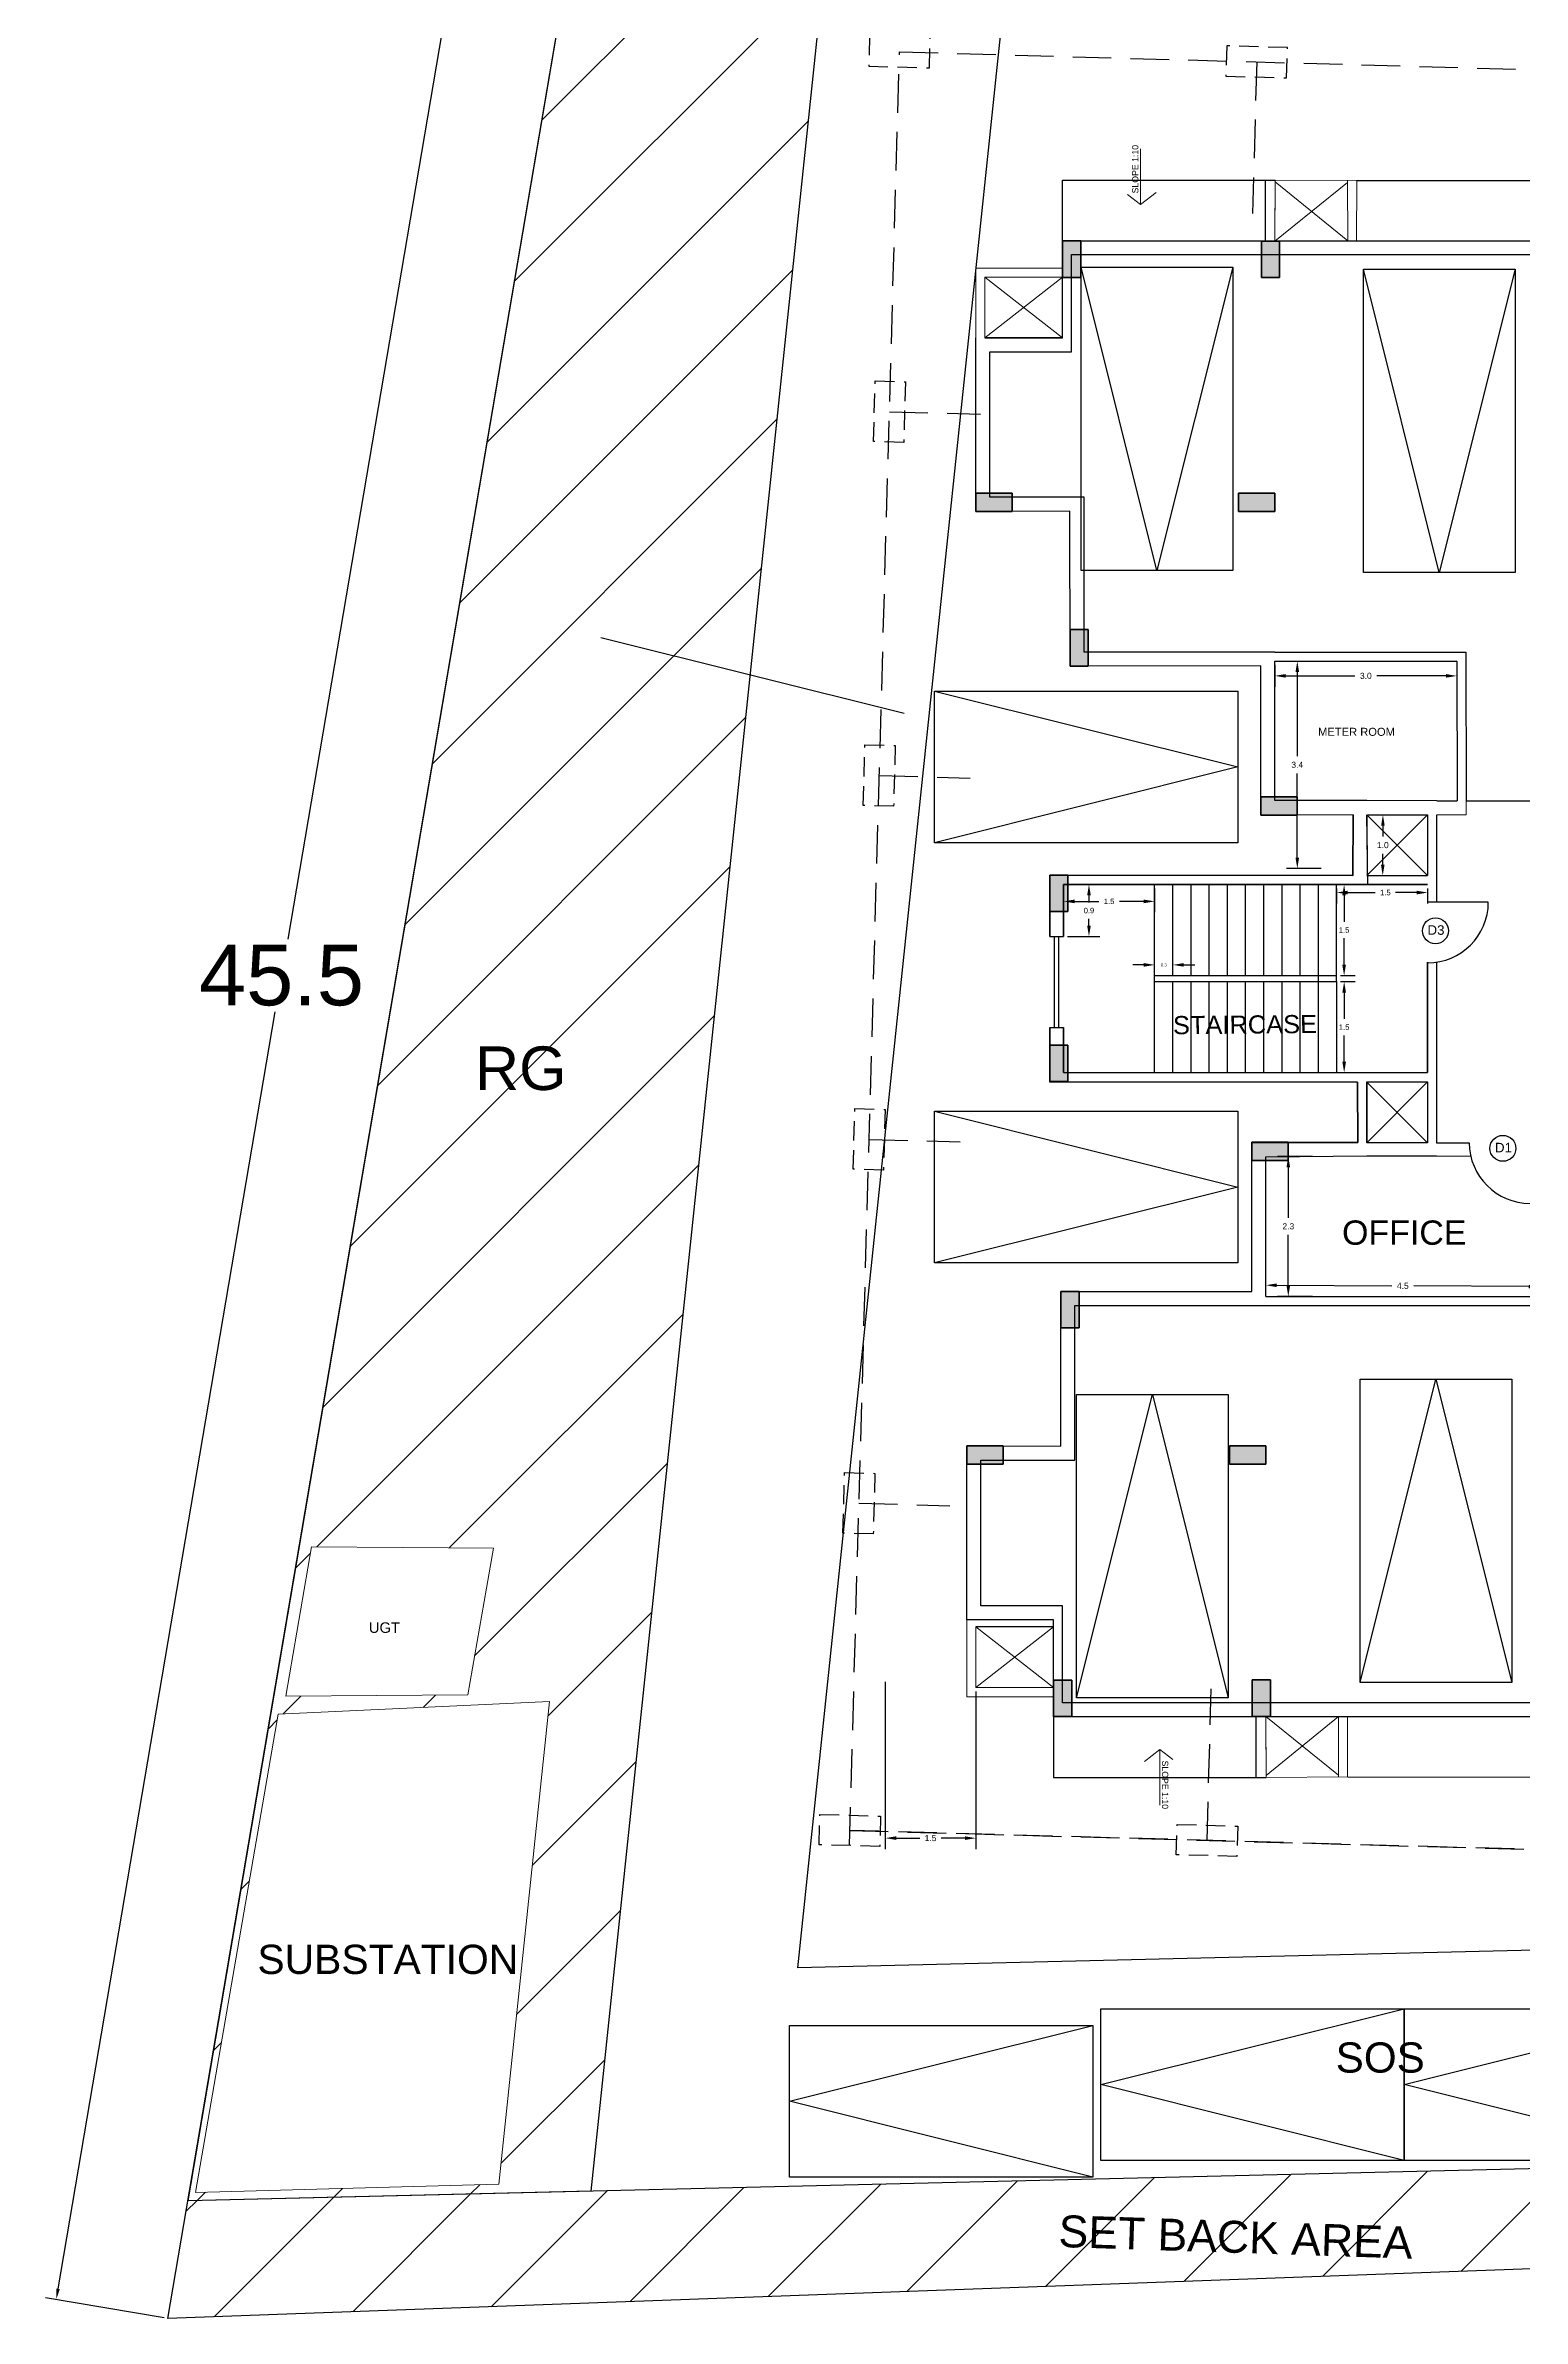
# Model space of a CAD drawing. Header units: metres. Extents: x 15463 to 32022, y 1223 to 33962.
# Drawn here: x 29438.38 to 29462.73, y 4351.73 to 4389.2 of the extents above; entities that cross this region are included whole.
import ezdxf

# ---------------------------------------------------------------- set-up
doc = ezdxf.new("R2010")
doc.units = ezdxf.units.M
doc.header["$LTSCALE"] = 0.1
doc.linetypes.add('DASHED2', pattern=[9.525, 6.35, -3.175])
doc.linetypes.add('HIDDEN2', pattern=[4.7625, 3.175, -1.5875])
doc.layers.add('COLUMN', color=7, linetype='Continuous', lineweight=40)
doc.layers.add('text', color=7, linetype='Continuous', lineweight=5)
doc.layers.add('window', color=150, linetype='Continuous')
doc.styles.get("Standard").update_dxf_attribs({"font": 'arial.ttf'})
doc.dimstyles.get("Standard").update_dxf_attribs({"dimtxt": 0.1, "dimasz": 0.18, "dimexe": 0.18, "dimexo": 0.0625, "dimgap": 0.09, "dimtad": 0, "dimtih": 1, "dimtoh": 1, "dimdec": 1, "dimzin": 0, "dimdsep": 46, "dimtxsty": 'Standard', "dimcen": 0.09, "dimadec": 0, "dimazin": 0, "dimtfac": 1, "dimtdec": 1, "dimtofl": 0, "dimtmove": 0, "dimatfit": 3, "dimfxl": 1, "dimtolj": 1, "dimtzin": 0, "dimarcsym": 0})
pattern_1 = [(45, (331.8725, 311.119), (-1.100081375, 1.100081375), [])]

# ---------------------------------------------------------------- blocks, each defined once
blk = doc.blocks.new('*D323')
at = {"color": 0, "lineweight": -2, "transparency": 16777216}
for p, q in [((29447.966, 4396.557), (29446.008, 4396.89)), ((29446.155, 4396.682), (29442.375, 4374.464)), ((29438.59, 4352.218), (29442.171, 4373.267)), ((29440.341, 4351.738), (29438.382, 4352.071))]:
    blk.add_line(p, q, dxfattribs=at)
at = {"color": 0, "transparency": 16777216}
for points in [[(29446.126, 4396.687), (29446.185, 4396.677), (29446.185, 4396.86)], [(29438.56, 4352.223), (29438.619, 4352.213), (29438.56, 4352.041)]]:
    blk.add_solid(points, dxfattribs=at)
at = {"layer": 'Defpoints', "color": 0, "transparency": 16777216}
for p in [(29448.028, 4396.546), (29438.56, 4352.041), (29440.402, 4351.727)]:
    blk.add_point(p, dxfattribs=at)
at = {"color": 0, "transparency": 16777216, "insert": (29442.273, 4373.866), "char_height": 1, "attachment_point": 5}
blk.add_mtext('\\A1;45.5', dxfattribs=at)
blk = doc.blocks.new('*D326')
at = {"color": 0, "lineweight": -2, "transparency": 16777216}
for p, q in [((29459.728, 4375.364), (29459.969, 4375.364)), ((29459.789, 4375.184), (29459.789, 4374.749)), ((29459.789, 4374.044), (29459.789, 4374.478)), ((29459.728, 4373.864), (29459.969, 4373.864))]:
    blk.add_line(p, q, dxfattribs=at)
at = {"color": 0, "transparency": 16777216}
for points in [[(29459.759, 4375.184), (29459.819, 4375.184), (29459.789, 4375.364)], [(29459.759, 4374.044), (29459.819, 4374.044), (29459.789, 4373.864)]]:
    blk.add_solid(points, dxfattribs=at)
at = {"layer": 'Defpoints', "color": 0, "transparency": 16777216}
for p in [(29459.666, 4375.364), (29459.666, 4373.864), (29459.789, 4373.864)]:
    blk.add_point(p, dxfattribs=at)
at = {"color": 0, "transparency": 16777216, "insert": (29459.789, 4374.614), "char_height": 0.09, "attachment_point": 5}
blk.add_mtext('\\A1;1.5', dxfattribs=at)
blk = doc.blocks.new('*D327')
at = {"color": 0, "lineweight": -2, "transparency": 16777216}
for p, q in [((29459.728, 4373.764), (29459.97, 4373.764)), ((29459.79, 4373.584), (29459.79, 4373.149)), ((29459.79, 4372.444), (29459.79, 4372.878)), ((29459.728, 4372.264), (29459.97, 4372.264))]:
    blk.add_line(p, q, dxfattribs=at)
at = {"color": 0, "transparency": 16777216}
for points in [[(29459.76, 4373.584), (29459.82, 4373.584), (29459.79, 4373.764)], [(29459.76, 4372.444), (29459.82, 4372.444), (29459.79, 4372.264)]]:
    blk.add_solid(points, dxfattribs=at)
at = {"layer": 'Defpoints', "color": 0, "transparency": 16777216}
for p in [(29459.666, 4373.764), (29459.666, 4372.264), (29459.79, 4372.264)]:
    blk.add_point(p, dxfattribs=at)
at = {"color": 0, "transparency": 16777216, "insert": (29459.79, 4373.014), "char_height": 0.09, "attachment_point": 5}
blk.add_mtext('\\A1;1.5', dxfattribs=at)
blk = doc.blocks.new('*D328')
at = {"color": 0, "lineweight": -2, "transparency": 16777216}
for p, q in [((29456.486, 4374.04), (29456.306, 4374.04)), ((29456.666, 4373.926), (29456.666, 4374.22)), ((29456.966, 4373.926), (29456.966, 4374.22)), ((29457.146, 4374.04), (29457.326, 4374.04))]:
    blk.add_line(p, q, dxfattribs=at)
at = {"color": 0, "transparency": 16777216}
for points in [[(29456.486, 4374.07), (29456.486, 4374.01), (29456.666, 4374.04)], [(29457.146, 4374.07), (29457.146, 4374.01), (29456.966, 4374.04)]]:
    blk.add_solid(points, dxfattribs=at)
at = {"layer": 'Defpoints', "color": 0, "transparency": 16777216}
for p in [(29456.966, 4374.04), (29456.666, 4373.864), (29456.966, 4373.864)]:
    blk.add_point(p, dxfattribs=at)
at = {"color": 0, "transparency": 16777216, "insert": (29456.816, 4374.04), "char_height": 0.05, "attachment_point": 5}
blk.add_mtext('\\A1;0.3', dxfattribs=at)
blk = doc.blocks.new('*D329')
at = {"color": 0, "lineweight": -2, "transparency": 16777216}
for p, q in [((29455.228, 4375.364), (29455.763, 4375.364)), ((29455.583, 4375.184), (29455.583, 4375.071)), ((29455.583, 4374.687), (29455.583, 4374.799)), ((29455.228, 4374.507), (29455.763, 4374.507))]:
    blk.add_line(p, q, dxfattribs=at)
at = {"color": 0, "transparency": 16777216}
for points in [[(29455.553, 4375.184), (29455.613, 4375.184), (29455.583, 4375.364)], [(29455.553, 4374.687), (29455.613, 4374.687), (29455.583, 4374.507)]]:
    blk.add_solid(points, dxfattribs=at)
at = {"layer": 'Defpoints', "color": 0, "transparency": 16777216}
for p in [(29455.166, 4375.364), (29455.166, 4374.507), (29455.583, 4374.507)]:
    blk.add_point(p, dxfattribs=at)
at = {"color": 0, "transparency": 16777216, "insert": (29455.583, 4374.935), "char_height": 0.09, "attachment_point": 5}
blk.add_mtext('\\A1;0.9', dxfattribs=at)
blk = doc.blocks.new('*D330')
at = {"color": 0, "lineweight": -2, "transparency": 16777216}
for p, q in [((29455.166, 4375.301), (29455.166, 4374.907)), ((29456.666, 4375.301), (29456.666, 4374.907)), ((29455.346, 4375.087), (29455.748, 4375.087)), ((29456.486, 4375.087), (29456.084, 4375.087))]:
    blk.add_line(p, q, dxfattribs=at)
at = {"color": 0, "transparency": 16777216}
for points in [[(29455.346, 4375.117), (29455.346, 4375.057), (29455.166, 4375.087)], [(29456.486, 4375.117), (29456.486, 4375.057), (29456.666, 4375.087)]]:
    blk.add_solid(points, dxfattribs=at)
at = {"layer": 'Defpoints', "color": 0, "transparency": 16777216}
for p in [(29455.166, 4375.364), (29456.666, 4375.364), (29456.666, 4375.087)]:
    blk.add_point(p, dxfattribs=at)
at = {"color": 0, "transparency": 16777216, "insert": (29455.916, 4375.087), "char_height": 0.09, "attachment_point": 5}
blk.add_mtext('\\A1;1.5', dxfattribs=at)
blk = doc.blocks.new('*D331')
at = {"color": 0, "lineweight": -2, "transparency": 16777216}
for p, q in [((29459.666, 4375.301), (29459.666, 4375.052)), ((29459.846, 4375.232), (29460.3, 4375.232)), ((29460.986, 4375.232), (29460.636, 4375.232)), ((29461.166, 4375.301), (29461.166, 4375.052))]:
    blk.add_line(p, q, dxfattribs=at)
at = {"color": 0, "transparency": 16777216}
for points in [[(29459.846, 4375.262), (29459.846, 4375.202), (29459.666, 4375.232)], [(29460.986, 4375.262), (29460.986, 4375.202), (29461.166, 4375.232)]]:
    blk.add_solid(points, dxfattribs=at)
at = {"layer": 'Defpoints', "color": 0, "transparency": 16777216}
for p in [(29459.666, 4375.364), (29461.166, 4375.364), (29461.166, 4375.232)]:
    blk.add_point(p, dxfattribs=at)
at = {"color": 0, "transparency": 16777216, "insert": (29460.468, 4375.232), "char_height": 0.09, "attachment_point": 5}
blk.add_mtext('\\A1;1.5', dxfattribs=at)
blk = doc.blocks.new('*D332')
at = {"color": 0, "lineweight": -2, "transparency": 16777216}
for p, q in [((29460.228, 4376.514), (29460.609, 4376.512)), ((29460.428, 4376.333), (29460.428, 4376.156)), ((29460.426, 4375.692), (29460.427, 4375.873)), ((29460.224, 4375.513), (29460.605, 4375.512))]:
    blk.add_line(p, q, dxfattribs=at)
at = {"color": 0, "transparency": 16777216}
for points in [[(29460.398, 4376.333), (29460.458, 4376.333), (29460.429, 4376.513)], [(29460.396, 4375.693), (29460.456, 4375.692), (29460.425, 4375.512)]]:
    blk.add_solid(points, dxfattribs=at)
at = {"layer": 'Defpoints', "color": 0, "transparency": 16777216}
for p in [(29460.166, 4376.514), (29460.162, 4375.514), (29460.425, 4375.512)]:
    blk.add_point(p, dxfattribs=at)
at = {"color": 0, "transparency": 16777216, "insert": (29460.427, 4376.014), "char_height": 0.1, "attachment_point": 5}
blk.add_mtext('\\A1;1.0', dxfattribs=at)
blk = doc.blocks.new('ht')
h = blk.add_hatch(color=256)
h.dxf.hatch_style = 1
h.paths.add_polyline_path([(-0.879, 1.058), (-1.179, 1.058), (-1.179, 0.458), (-0.879, 0.458)])
for p, q in [((-1.179, 1.058), (-0.879, 1.058)), ((-1.179, 0.458), (-1.179, 1.058)), ((-0.879, 1.058), (-0.879, 0.458)), ((-0.879, 0.458), (-1.179, 0.458))]:
    blk.add_line(p, q)
blk = doc.blocks.new('*D337')
at = {"layer": 'Defpoints', "color": 0, "transparency": 16777216}
for p in [(29458.647, 4379.047), (29461.647, 4379.047), (29461.647, 4378.803)]:
    blk.add_point(p, dxfattribs=at)
at = {"layer": 'text', "color": 0, "lineweight": -2, "transparency": 16777216}
for p, q in [((29458.647, 4378.985), (29458.647, 4378.624)), ((29461.647, 4378.984), (29461.647, 4378.623)), ((29458.827, 4378.804), (29459.967, 4378.804)), ((29461.467, 4378.804), (29460.328, 4378.804))]:
    blk.add_line(p, q, dxfattribs=at)
at = {"layer": 'text', "color": 0, "transparency": 16777216}
for points in [[(29458.827, 4378.834), (29458.827, 4378.774), (29458.647, 4378.804)], [(29461.467, 4378.834), (29461.467, 4378.774), (29461.647, 4378.803)]]:
    blk.add_solid(points, dxfattribs=at)
at = {"layer": 'text', "color": 0, "transparency": 16777216, "insert": (29460.147, 4378.804), "char_height": 0.1, "attachment_point": 5}
blk.add_mtext('\\A1;3.0', dxfattribs=at)
blk = doc.blocks.new('*D338')
at = {"layer": 'Defpoints', "color": 0, "transparency": 16777216}
for p in [(29458.647, 4379.047), (29459.017, 4375.629), (29459.475, 4375.629)]:
    blk.add_point(p, dxfattribs=at)
at = {"layer": 'text', "color": 0, "lineweight": -2, "transparency": 16777216}
for p, q in [((29458.71, 4379.047), (29459.197, 4379.047)), ((29459.017, 4378.867), (29459.017, 4377.479)), ((29459.017, 4375.809), (29459.017, 4377.197)), ((29459.413, 4375.629), (29458.837, 4375.629))]:
    blk.add_line(p, q, dxfattribs=at)
at = {"layer": 'text', "color": 0, "transparency": 16777216}
for points in [[(29458.987, 4378.867), (29459.047, 4378.867), (29459.017, 4379.047)], [(29458.987, 4375.809), (29459.047, 4375.809), (29459.017, 4375.629)]]:
    blk.add_solid(points, dxfattribs=at)
at = {"layer": 'text', "color": 0, "transparency": 16777216, "insert": (29459.017, 4377.338), "char_height": 0.1, "attachment_point": 5}
blk.add_mtext('\\A1;3.4', dxfattribs=at)
blk = doc.blocks.new('*D339')
at = {"layer": 'Defpoints', "color": 0, "transparency": 16777216}
for p in [(29458.498, 4368.576), (29463.013, 4368.553), (29463.014, 4368.737)]:
    blk.add_point(p, dxfattribs=at)
at = {"layer": 'text', "color": 0, "lineweight": -2, "transparency": 16777216}
for p, q in [((29458.498, 4368.639), (29458.5, 4368.94)), ((29463.013, 4368.616), (29463.014, 4368.917)), ((29458.679, 4368.759), (29460.573, 4368.75)), ((29462.834, 4368.738), (29460.939, 4368.748))]:
    blk.add_line(p, q, dxfattribs=at)
at = {"layer": 'text', "color": 0, "transparency": 16777216}
for points in [[(29458.679, 4368.789), (29458.678, 4368.729), (29458.499, 4368.76)], [(29462.834, 4368.768), (29462.833, 4368.708), (29463.014, 4368.737)]]:
    blk.add_solid(points, dxfattribs=at)
at = {"layer": 'text', "color": 0, "transparency": 16777216, "insert": (29460.756, 4368.749), "char_height": 0.1, "attachment_point": 5}
blk.add_mtext('\\A1;4.5', dxfattribs=at)
blk = doc.blocks.new('*D340')
at = {"layer": 'Defpoints', "color": 0, "transparency": 16777216}
for p in [(29459.33, 4370.884), (29458.869, 4368.576), (29459.33, 4368.576)]:
    blk.add_point(p, dxfattribs=at)
at = {"layer": 'text', "color": 0, "lineweight": -2, "transparency": 16777216}
for p, q in [((29459.267, 4370.884), (29458.689, 4370.884)), ((29458.869, 4370.704), (29458.869, 4369.871)), ((29458.869, 4368.756), (29458.869, 4369.589)), ((29459.267, 4368.576), (29458.689, 4368.576))]:
    blk.add_line(p, q, dxfattribs=at)
at = {"layer": 'text', "color": 0, "transparency": 16777216}
for points in [[(29458.839, 4370.704), (29458.899, 4370.704), (29458.869, 4370.884)], [(29458.839, 4368.756), (29458.899, 4368.756), (29458.869, 4368.576)]]:
    blk.add_solid(points, dxfattribs=at)
at = {"layer": 'text', "color": 0, "transparency": 16777216, "insert": (29458.869, 4369.73), "char_height": 0.1, "attachment_point": 5}
blk.add_mtext('\\A1;2.3', dxfattribs=at)
blk = doc.blocks.new('*D426')
at = {"layer": 'Defpoints', "color": 0, "transparency": 16777216}
for p in [(29452.226, 4362.284), (29453.718, 4362.127), (29452.226, 4359.646)]:
    blk.add_point(p, dxfattribs=at)
at = {"layer": 'text', "color": 0, "lineweight": -2, "transparency": 16777216}
for p, q in [((29452.226, 4362.221), (29452.226, 4359.466)), ((29453.718, 4362.065), (29453.718, 4359.466)), ((29452.406, 4359.646), (29452.795, 4359.646)), ((29453.538, 4359.646), (29453.148, 4359.646))]:
    blk.add_line(p, q, dxfattribs=at)
at = {"layer": 'text', "color": 0, "transparency": 16777216}
for points in [[(29452.406, 4359.676), (29452.406, 4359.616), (29452.226, 4359.646)], [(29453.538, 4359.676), (29453.538, 4359.616), (29453.718, 4359.646)]]:
    blk.add_solid(points, dxfattribs=at)
at = {"layer": 'text', "color": 0, "transparency": 16777216, "insert": (29452.972, 4359.646), "char_height": 0.1, "attachment_point": 5}
blk.add_mtext('\\A1;1.5', dxfattribs=at)

msp = doc.modelspace()

# ---------------------------------------------------------------- hatches: boundary and pattern name
at = {"layer": 'text'}
h = msp.add_hatch(dxfattribs=at)
h.set_pattern_fill('ANSI31', color=256, scale=0.49)
h.set_pattern_definition(pattern_1)
h.paths.add_polyline_path([(29478.846, 4406.048), (29448.028, 4396.546), (29447.219, 4391.794), (29451.523, 4393.355), (29466.06, 4398.629, -0.525377), (29477.558, 4390.479), (29477.137, 4360.843, -0.426651), (29470.189, 4354.37), (29440.732, 4353.666), (29440.402, 4351.727), (29478.114, 4353.104), (29478.25, 4362.98)])
at = {"layer": 'text', "true_color": 0x58ba48}
h = msp.add_hatch(dxfattribs=at)
h.set_pattern_fill('ANSI31', color=85, scale=0.49)
h.set_pattern_definition(pattern_1)
h.paths.add_polyline_path([(29451.523, 4393.355), (29447.219, 4391.794), (29440.732, 4353.666), (29447.374, 4353.825)])
h.paths.add_polyline_path([(29445.768, 4364.426), (29445.344, 4362.007), (29442.344, 4361.985), (29442.768, 4364.449)], flags=16)
h.paths.add_polyline_path([(29446.688, 4361.897), (29445.853, 4353.94), (29440.855, 4353.806), (29442.219, 4361.689)], flags=16)
h.paths.add_polyline_path([(29445.28, 4371.779), (29447.157, 4371.779), (29447.157, 4372.894), (29445.28, 4372.894)], flags=24)
h.paths.add_polyline_path([(29443.668, 4362.981), (29444.271, 4362.981), (29444.271, 4363.251), (29443.668, 4363.251)], flags=8)
h.paths.add_polyline_path([(29441.751, 4357.274), (29446.301, 4357.274), (29446.301, 4358.022), (29441.751, 4358.022)], flags=8)

# ---------------------------------------------------------------- linework, layer by layer
at = {"linetype": 'DASHED2'}
for p, q in [((29451.635, 4359.523), (29452.46, 4389.089)), ((29452.46, 4389.089), (29474.841, 4388.464)), ((29458.348, 4388.925), (29458.278, 4386.426)), ((29452.295, 4383.159), (29453.794, 4383.117)), ((29452.127, 4377.162), (29453.627, 4377.12)), ((29451.96, 4371.164), (29453.459, 4371.122)), ((29451.792, 4365.166), (29453.292, 4365.124)), ((29457.529, 4359.608), (29457.599, 4362.107)), ((29474.023, 4359.148), (29451.641, 4359.773)), ((29451.641, 4359.773), (29474.023, 4359.148))]:
    msp.add_line(p, q, dxfattribs=at)
for p, q in [((29455.147, 4385.976), (29455.147, 4386.976)), ((29455.147, 4386.976), (29458.652, 4386.976)), ((29458.487, 4386.976), (29458.487, 4385.974)), ((29459.998, 4386.969), (29466.614, 4386.975)), ((29455.453, 4380.539), (29455.453, 4385.539)), ((29455.453, 4385.539), (29457.953, 4385.539)), ((29456.703, 4380.539), (29455.453, 4385.539)), ((29457.953, 4385.539), (29456.703, 4380.539)), ((29457.953, 4385.539), (29457.953, 4380.539)), ((29460.108, 4380.506), (29460.108, 4385.506)), ((29460.108, 4385.506), (29462.608, 4385.506)), ((29461.358, 4380.506), (29460.108, 4385.506)), ((29462.608, 4385.506), (29461.358, 4380.506)), ((29462.608, 4385.506), (29462.608, 4380.506)), ((29455.147, 4384.377), (29453.867, 4384.377)), ((29457.953, 4380.539), (29455.453, 4380.539)), ((29462.608, 4380.506), (29460.108, 4380.506)), ((29452.538, 4378.183), (29447.538, 4379.433)), ((29458.647, 4379.197), (29461.797, 4379.197)), ((29458.647, 4379.047), (29461.647, 4379.05)), ((29458.647, 4379.047), (29461.647, 4379.047)), ((29461.647, 4379.047), (29461.65, 4376.743)), ((29461.797, 4379.197), (29461.8, 4376.743)), ((29453.038, 4376.053), (29453.038, 4378.553)), ((29453.038, 4378.553), (29458.038, 4378.553)), ((29453.038, 4378.553), (29458.038, 4377.303)), ((29458.038, 4378.553), (29458.038, 4376.053)), ((29458.038, 4377.303), (29453.038, 4376.053)), ((29461.316, 4376.743), (29460.166, 4376.747)), ((29461.316, 4376.743), (29461.65, 4376.743)), ((29461.8, 4376.743), (29465.302, 4376.746)), ((29459.936, 4376.515), (29459.932, 4375.513)), ((29461.161, 4376.514), (29460.162, 4375.514)), ((29460.166, 4376.514), (29460.167, 4375.514)), ((29460.166, 4376.514), (29461.161, 4375.514)), ((29460.178, 4376.514), (29461.161, 4376.514)), ((29461.161, 4376.514), (29461.166, 4375.514)), ((29461.316, 4375.074), (29461.316, 4376.515)), ((29458.038, 4376.053), (29453.038, 4376.053)), ((29459.936, 4375.513), (29454.936, 4375.512)), ((29454.936, 4375.512), (29454.936, 4374.507)), ((29455.166, 4375.364), (29461.166, 4375.364)), ((29455.166, 4375.364), (29455.166, 4374.507)), ((29461.166, 4375.364), (29455.166, 4375.364)), ((29456.666, 4373.864), (29456.666, 4375.364)), ((29456.966, 4373.864), (29456.966, 4375.364)), ((29457.266, 4373.864), (29457.266, 4375.364)), ((29457.566, 4373.864), (29457.566, 4375.364)), ((29457.866, 4373.864), (29457.866, 4375.364)), ((29458.166, 4373.864), (29458.166, 4375.364)), ((29458.466, 4373.864), (29458.466, 4375.364)), ((29458.766, 4373.864), (29458.766, 4375.364)), ((29459.066, 4373.864), (29459.066, 4375.364)), ((29459.366, 4373.764), (29459.366, 4375.364)), ((29459.666, 4373.864), (29459.666, 4375.364)), ((29460.016, 4375.364), (29461.166, 4375.364)), ((29460.166, 4375.514), (29461.166, 4375.514)), ((29462.166, 4375.074), (29461.166, 4375.074)), ((29461.166, 4373.301), (29461.166, 4374.085)), ((29461.166, 4374.085), (29461.166, 4372.264)), ((29461.312, 4374.085), (29461.314, 4371.108)), ((29456.666, 4372.264), (29456.666, 4373.864)), ((29456.666, 4373.864), (29459.666, 4373.864)), ((29456.666, 4373.764), (29459.666, 4373.764)), ((29456.966, 4372.264), (29456.966, 4373.764)), ((29457.266, 4372.264), (29457.266, 4373.764)), ((29457.566, 4372.264), (29457.566, 4373.764)), ((29457.866, 4372.264), (29457.866, 4373.764)), ((29458.166, 4372.264), (29458.166, 4373.764)), ((29458.466, 4372.264), (29458.466, 4373.764)), ((29458.766, 4372.264), (29458.766, 4373.764)), ((29459.066, 4372.264), (29459.066, 4373.764)), ((29459.366, 4372.264), (29459.366, 4373.764)), ((29459.666, 4373.764), (29459.666, 4373.864)), ((29459.666, 4373.764), (29459.666, 4372.264)), ((29461.166, 4372.264), (29461.166, 4373.301)), ((29454.936, 4373.007), (29454.936, 4372.112)), ((29455.166, 4373.007), (29455.166, 4372.264)), ((29455.166, 4372.264), (29461.166, 4372.264)), ((29460.012, 4372.108), (29460.015, 4371.11)), ((29460.162, 4372.11), (29461.162, 4372.11)), ((29461.162, 4372.11), (29460.162, 4371.109)), ((29460.162, 4372.109), (29460.162, 4371.109)), ((29460.162, 4372.109), (29461.162, 4371.109)), ((29461.162, 4372.11), (29461.162, 4371.512)), ((29461.162, 4372.11), (29461.162, 4371.108)), ((29453.038, 4369.127), (29453.038, 4371.627)), ((29453.038, 4371.627), (29458.038, 4371.627)), ((29453.038, 4371.627), (29458.038, 4370.377)), ((29458.038, 4371.627), (29458.038, 4369.127)), ((29458.268, 4371.113), (29460.015, 4371.11)), ((29460.162, 4371.11), (29461.162, 4371.11)), ((29461.314, 4371.108), (29461.852, 4371.108)), ((29460.162, 4370.891), (29461.313, 4370.891)), ((29461.313, 4370.891), (29461.877, 4370.888)), ((29458.038, 4370.377), (29453.038, 4369.127)), ((29458.038, 4369.127), (29453.038, 4369.127)), ((29458.498, 4368.576), (29463.013, 4368.576)), ((29458.498, 4368.426), (29463.012, 4368.426)), ((29455.378, 4366.961), (29457.878, 4366.961)), ((29455.378, 4361.961), (29455.378, 4366.961)), ((29455.378, 4361.961), (29456.628, 4366.961)), ((29456.628, 4366.961), (29457.878, 4361.961)), ((29457.878, 4366.961), (29457.878, 4361.961)), ((29460.053, 4367.214), (29462.553, 4367.214)), ((29460.053, 4362.214), (29460.053, 4367.214)), ((29460.053, 4362.214), (29461.303, 4367.214)), ((29461.303, 4367.214), (29462.553, 4362.214)), ((29462.553, 4367.214), (29462.553, 4362.214)), ((29454.998, 4363.127), (29453.718, 4363.127)), ((29462.553, 4362.214), (29460.053, 4362.214)), ((29457.878, 4361.961), (29455.378, 4361.961)), ((29454.998, 4361.648), (29454.998, 4360.648)), ((29458.337, 4360.648), (29458.337, 4361.65)), ((29454.998, 4360.648), (29458.503, 4360.648)), ((29459.848, 4360.654), (29466.464, 4360.648)), ((29455.777, 4354.334), (29455.777, 4356.834)), ((29455.777, 4356.834), (29460.777, 4356.834)), ((29455.777, 4355.584), (29460.777, 4356.834)), ((29460.777, 4356.834), (29460.777, 4354.334)), ((29460.777, 4354.334), (29460.777, 4356.834)), ((29460.777, 4356.834), (29465.777, 4356.834)), ((29460.777, 4355.584), (29465.777, 4356.834)), ((29450.645, 4354.06), (29450.645, 4356.56)), ((29450.645, 4356.56), (29455.645, 4356.56)), ((29450.645, 4355.31), (29455.645, 4356.56)), ((29455.645, 4356.56), (29455.645, 4354.06)), ((29455.645, 4354.06), (29450.645, 4355.31)), ((29460.777, 4354.334), (29455.777, 4355.584)), ((29465.777, 4354.334), (29460.777, 4355.584)), ((29460.777, 4354.334), (29455.777, 4354.334)), ((29465.777, 4354.334), (29460.777, 4354.334)), ((29455.645, 4354.06), (29450.645, 4354.06))]:
    msp.add_line(p, q)
at = {"lineweight": 0}
for p, q in [((29458.649, 4385.971), (29459.847, 4386.939)), ((29458.652, 4386.945), (29459.849, 4385.974)), ((29459.998, 4386.969), (29458.653, 4386.976)), ((29459.849, 4385.974), (29459.847, 4386.97)), ((29459.995, 4385.974), (29459.997, 4386.969)), ((29453.717, 4385.527), (29455.147, 4385.527)), ((29453.867, 4384.377), (29453.867, 4385.377)), ((29453.867, 4385.377), (29455.147, 4385.377)), ((29453.867, 4385.377), (29455.147, 4384.377)), ((29453.867, 4384.377), (29455.147, 4385.376)), ((29453.718, 4363.127), (29453.718, 4362.127)), ((29453.718, 4363.127), (29454.998, 4362.128)), ((29453.718, 4362.127), (29454.998, 4363.127)), ((29453.718, 4362.127), (29454.998, 4362.127)), ((29453.568, 4361.977), (29454.998, 4361.977)), ((29458.499, 4361.652), (29459.697, 4360.684)), ((29458.502, 4360.678), (29459.699, 4361.649)), ((29459.699, 4361.649), (29459.697, 4360.654)), ((29459.845, 4361.65), (29459.847, 4360.654)), ((29459.848, 4360.654), (29458.503, 4360.648))]:
    msp.add_line(p, q, dxfattribs=at)
at = {"color": 8}
msp.add_lwpolyline([(29447.219, 4391.794), (29466.06, 4398.629, -0.525946), (29477.558, 4390.464), (29477.137, 4360.843, -0.426651), (29470.189, 4354.37), (29440.732, 4353.666)], format="xyb", dxfattribs=at)
for points in [[(29478.25, 4362.98), (29478.114, 4353.104), (29440.402, 4351.727), (29448.028, 4396.546)], [(29453.867, 4384.377), (29455.147, 4384.377), (29455.147, 4385.974)], [(29458.647, 4379.197), (29455.502, 4379.197), (29455.502, 4381.747), (29453.947, 4381.747), (29453.947, 4384.147), (29455.297, 4384.147), (29455.297, 4385.747)], [(29455.147, 4385.974), (29471.476, 4385.974)], [(29455.297, 4385.747), (29471.326, 4385.747), (29471.326, 4384.145), (29472.676, 4384.145), (29472.676, 4381.747), (29471.121, 4381.747), (29471.121, 4379.197), (29467.976, 4379.197), (29467.976, 4376.747), (29467.345, 4376.747), (29467.345, 4373.285), (29465.542, 4373.285)], [(29454.936, 4374.507), (29454.936, 4375.518), (29459.932, 4375.513), (29459.936, 4376.515), (29458.417, 4376.508), (29458.417, 4378.967), (29455.272, 4378.966), (29455.268, 4381.517), (29453.717, 4381.513), (29453.717, 4384.377)], [(29460.166, 4376.747), (29458.647, 4376.747), (29458.647, 4379.047)], [(29455.166, 4374.507), (29455.166, 4375.364), (29460.18, 4375.364), (29460.166, 4376.514)], [(29465.312, 4373.285), (29465.312, 4370.871), (29467.826, 4370.871), (29467.826, 4368.426), (29470.971, 4368.426), (29470.971, 4365.876), (29472.526, 4365.876), (29472.526, 4363.476), (29471.176, 4363.476), (29471.176, 4361.876), (29455.148, 4361.876), (29455.148, 4363.476), (29453.798, 4363.476), (29453.798, 4365.876), (29455.352, 4365.876), (29455.352, 4368.426), (29458.498, 4368.426)], [(29471.326, 4361.648), (29454.998, 4361.648), (29454.998, 4363.246), (29453.568, 4363.246), (29453.568, 4366.111), (29455.122, 4366.106), (29455.122, 4368.658), (29458.268, 4368.655), (29458.268, 4371.116), (29460.015, 4371.11), (29458.268, 4371.116), (29460.015, 4371.11), (29460.012, 4372.108), (29454.936, 4372.108), (29454.936, 4373.007)], [(29460.162, 4372.261), (29455.166, 4372.264), (29455.166, 4373.007)], [(29460.162, 4371.109), (29460.162, 4372.11)], [(29458.498, 4368.576), (29458.498, 4370.876), (29460.162, 4370.891)]]:
    msp.add_lwpolyline(points)
at = {"color": 114, "true_color": 0x139b48}
msp.add_lwpolyline([(29447.219, 4391.794), (29451.523, 4393.355), (29447.374, 4353.825), (29440.732, 4353.666), (29447.219, 4391.794)], dxfattribs=at)
at = {"color": 8}
for points in [[(29454.241, 4390.512), (29450.777, 4357.507)], [(29470.276, 4357.973), (29450.777, 4357.507)]]:
    msp.add_lwpolyline(points, dxfattribs=at)
at = {"linetype": 'HIDDEN2'}
for points in [[(29452.967, 4389.325), (29451.967, 4389.353), (29451.953, 4388.854), (29452.953, 4388.826)], [(29458.855, 4389.161), (29457.855, 4389.189), (29457.841, 4388.689), (29458.841, 4388.661)], [(29452.031, 4382.666), (29452.059, 4383.666), (29452.558, 4383.652), (29452.531, 4382.653)], [(29451.863, 4376.669), (29451.891, 4377.668), (29452.391, 4377.654), (29452.363, 4376.655)], [(29451.696, 4370.671), (29451.724, 4371.671), (29452.223, 4371.657), (29452.196, 4370.657)], [(29451.528, 4364.673), (29451.556, 4365.673), (29452.056, 4365.659), (29452.028, 4364.66)], [(29452.134, 4359.509), (29451.135, 4359.537), (29451.149, 4360.037), (29452.148, 4360.009)], [(29458.022, 4359.344), (29457.022, 4359.372), (29457.036, 4359.872), (29458.036, 4359.844)]]:
    msp.add_lwpolyline(points, close=True, dxfattribs=at)
msp.add_circle((29461.295, 4374.602), 0.214)
at = {"color": 251, "true_color": 0x636466}
msp.add_circle((29462.407, 4371.016), 0.214, dxfattribs=at)
for centre, start, end in [((29461.166, 4375.074), 270, 0), ((29462.852, 4371.109), 180, 270)]:
    msp.add_arc(centre, 1, start, end)
at = {"layer": 'text'}
for p, q in [((29456.434, 4386.574), (29456.434, 4387.492)), ((29456.434, 4386.574), (29456.689, 4386.77)), ((29458.649, 4385.974), (29458.653, 4386.976)), ((29458.649, 4385.974), (29458.653, 4386.976)), ((29458.649, 4386.093), (29458.652, 4386.945)), ((29456.434, 4386.574), (29456.217, 4386.738)), ((29461.801, 4376.515), (29461.801, 4376.743)), ((29461.316, 4376.515), (29461.801, 4376.515)), ((29442.344, 4361.985), (29442.768, 4364.449)), ((29442.768, 4364.449), (29445.768, 4364.426)), ((29445.344, 4362.007), (29445.768, 4364.426)), ((29440.855, 4353.806), (29442.219, 4361.689)), ((29442.219, 4361.689), (29446.688, 4361.897)), ((29442.344, 4361.985), (29445.344, 4362.007)), ((29445.853, 4353.94), (29446.688, 4361.897)), ((29458.499, 4361.649), (29458.503, 4360.648)), ((29458.499, 4361.53), (29458.502, 4360.678)), ((29456.75, 4361.106), (29456.496, 4360.91)), ((29456.75, 4361.106), (29456.75, 4360.189)), ((29456.75, 4361.106), (29456.967, 4360.943)), ((29440.855, 4353.806), (29445.853, 4353.94))]:
    msp.add_line(p, q, dxfattribs=at)
at = {"layer": 'text', "lineweight": 0}
for p, q in [((29453.717, 4384.258), (29453.717, 4385.527)), ((29453.568, 4363.246), (29453.568, 4361.977))]:
    msp.add_line(p, q, dxfattribs=at)
at = {"layer": 'window'}
for p, q in [((29454.936, 4374.507), (29455.166, 4374.507)), ((29455.014, 4373.007), (29455.014, 4374.507)), ((29455.085, 4373.007), (29455.085, 4374.507)), ((29454.936, 4373.007), (29455.166, 4373.007))]:
    msp.add_line(p, q, dxfattribs=at)

# ---------------------------------------------------------------- block references
at = {"layer": 'COLUMN', "xscale": -1}
for p, rotation in [((29456.326, 4386.431), 180), ((29459.604, 4386.429), 180), ((29454.775, 4380.634), 90), ((29459.105, 4380.634), 90), ((29456.451, 4380.024), 180), ((29459.475, 4375.629), 90)]:
    msp.add_blockref('ht', p, dxfattribs=dict(at, rotation=rotation))
at = {"layer": 'COLUMN'}
for p in [(29456.115, 4374.46), (29456.115, 4371.66), (29456.301, 4367.6), (29456.177, 4361.192), (29459.454, 4361.195)]:
    msp.add_blockref('ht', p, dxfattribs=at)
at = {"layer": 'COLUMN', "rotation": 90}
for p in [(29459.326, 4371.995), (29454.626, 4366.99), (29458.956, 4366.99)]:
    msp.add_blockref('ht', p, dxfattribs=at)

# ---------------------------------------------------------------- texts
for s, height, p in [('METER ROOM', 0.1316, (29459.36, 4377.816)), ('D3', 0.1573, (29461.163, 4374.536)), ('OFFICE', 0.4004, (29459.755, 4369.427))]:
    msp.add_text(s, height=height).set_placement(p)
at = {"color": 251, "true_color": 0x636466}
msp.add_text('D1', height=0.1573, dxfattribs=at).set_placement((29462.275, 4370.95))
at = {"insert": (29456.966, 4373.196), "char_height": 0.3, "attachment_point": 1, "rotation": 0.5}
msp.add_mtext_dynamic_manual_height_columns('STAIRCASE', width=0.01982, gutter_width=1, heights=[0], dxfattribs=at)
at = {"layer": 'text'}
for s, height, rotation, p in [('SLOPE 1:10', 0.1028, 90, (29456.397, 4386.757)), ('SLOPE 1:10', 0.1028, 270, (29456.787, 4360.924)), ('SET BACK AREA', 0.52591, 358.0926, (29455.075, 4352.908))]:
    msp.add_text(s, height=height, rotation=rotation, dxfattribs=at).set_placement(p)
for s, height, p in [('RG', 0.7186, (29445.465, 4371.977)), ('UGT', 0.174, (29443.713, 4363.029)), ('SUBSTATION', 0.4818, (29441.876, 4357.407)), ('SOS', 0.4979, (29459.65, 4355.781))]:
    msp.add_text(s, height=height, dxfattribs=at).set_placement(p)

# ---------------------------------------------------------------- dimensions: what is measured, and where the dimension line sits
for base, p1, p2, angle, override, picture, middle in [((29438.56, 4352.041), (29448.028, 4396.546), (29440.402, 4351.727), 260.3441, {"dimtxt": 1}, '*D323', (29442.273, 4373.866)), ((29460.425, 4375.512), (29460.166, 4376.514), (29460.162, 4375.514), 269.7592, {"dimtxt": 0.1}, '*D332', (29460.427, 4376.014))]:
    dim = msp.add_linear_dim(base=base, p1=p1, p2=p2, angle=angle, dimstyle='Standard', override=override)
    dim.commit()
    dim.dimension.update_dxf_attribs({"geometry": picture, "text_midpoint": middle, "dimtype": 161})
for base, p1, p2, picture, middle in [((29455.583, 4374.507), (29455.166, 4375.364), (29455.166, 4374.507), '*D329', (29455.583, 4374.935)), ((29459.789, 4373.864), (29459.666, 4375.364), (29459.666, 4373.864), '*D326', (29459.789, 4374.614)), ((29459.79, 4372.264), (29459.666, 4373.764), (29459.666, 4372.264), '*D327', (29459.79, 4373.014))]:
    dim = msp.add_linear_dim(base=base, p1=p1, p2=p2, angle=90, dimstyle='Standard', override={"dimtxt": 0.09})
    dim.commit()
    dim.dimension.update_dxf_attribs({"geometry": picture, "text_midpoint": middle})
for base, p1, p2, override, picture, middle in [((29456.666, 4375.087), (29455.166, 4375.364), (29456.666, 4375.364), {"dimtxt": 0.09}, '*D330', (29455.916, 4375.087)), ((29461.166, 4375.232), (29459.666, 4375.364), (29461.166, 4375.364), {"dimtxt": 0.09}, '*D331', (29460.468, 4375.232)), ((29456.966, 4374.04), (29456.666, 4373.864), (29456.966, 4373.864), {"dimtxt": 0.05}, '*D328', (29456.816, 4374.04))]:
    dim = msp.add_linear_dim(base=base, p1=p1, p2=p2, dimstyle='Standard', override=override)
    dim.commit()
    dim.dimension.update_dxf_attribs({"geometry": picture, "text_midpoint": middle, "dimtype": 160})
for p1, p2, distance, picture, middle in [((29458.647, 4379.047), (29461.647, 4379.047), -0.243, '*D337', (29460.147, 4378.804)), ((29459.33, 4370.884), (29459.33, 4368.576), -0.461, '*D340', (29458.869, 4369.73)), ((29458.498, 4368.576), (29463.013, 4368.553), 0.184, '*D339', (29460.756, 4368.749))]:
    dim = msp.add_aligned_dim(p1=p1, p2=p2, distance=distance, dimstyle='Standard', dxfattribs=at)
    dim.commit()
    dim.dimension.update_dxf_attribs({"geometry": picture, "text_midpoint": middle})
dim = msp.add_linear_dim(base=(29459.017, 4375.629), p1=(29458.647, 4379.047), p2=(29459.475, 4375.629), angle=90, dimstyle='Standard', dxfattribs=at)
dim.commit()
dim.dimension.update_dxf_attribs({"geometry": '*D338', "text_midpoint": (29459.017, 4377.338)})
dim = msp.add_linear_dim(base=(29452.226, 4359.646), p1=(29453.718, 4362.127), p2=(29452.226, 4362.284), dimstyle='Standard', dxfattribs=at)
dim.commit()
dim.dimension.update_dxf_attribs({"geometry": '*D426', "text_midpoint": (29452.972, 4359.646)})

doc.saveas('drawing.dxf')
